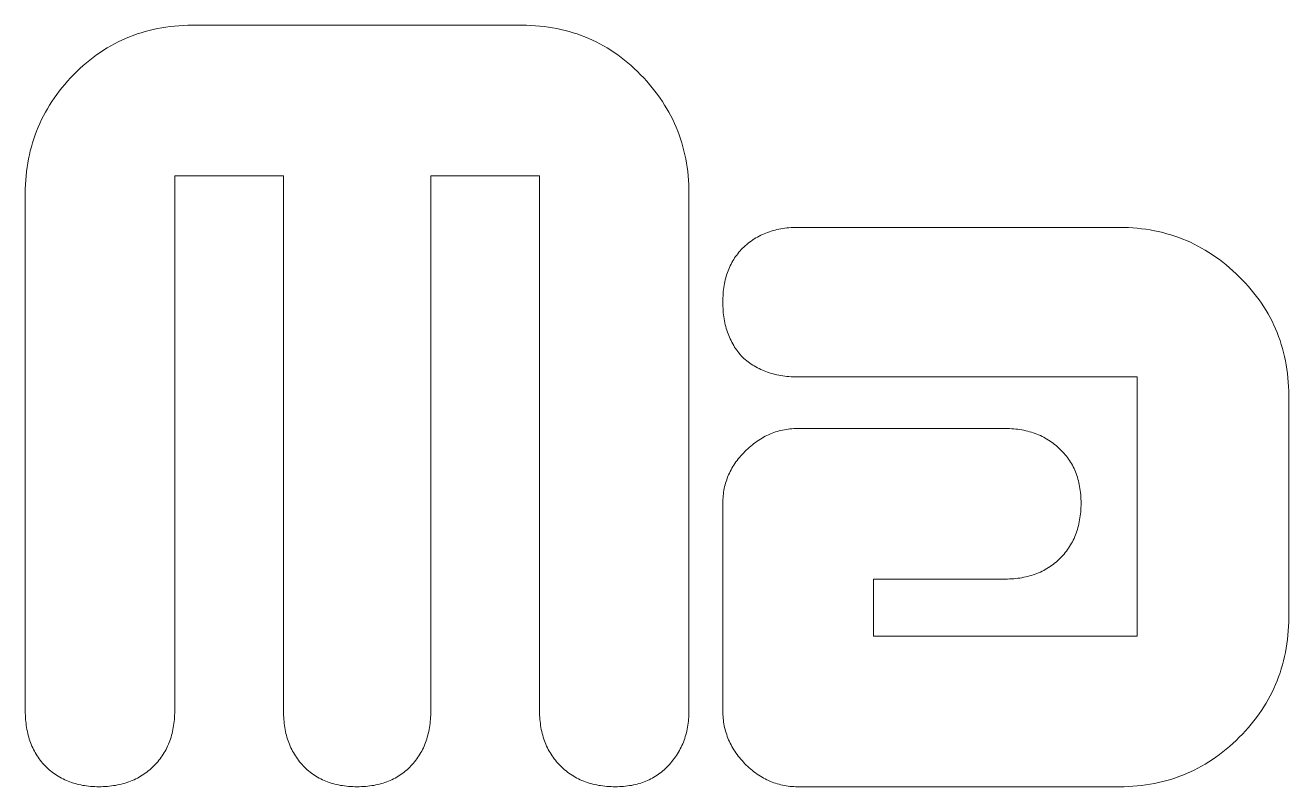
# Model space of a CAD drawing. Header units: millimetres. Extents: x 0 to 1200, y 0 to 900.
# Drawn here: x 322.15 to 363.69, y 389.45 to 414.49 of the extents above; entities that cross this region are included whole.
import ezdxf

# ---------------------------------------------------------------- set-up
doc = ezdxf.new("R2010")
doc.units = ezdxf.units.MM
doc.layers.add('Text', color=5, linetype='CONTINUOUS', lineweight=0, true_color=0x0000ff)

msp = doc.modelspace()

# ---------------------------------------------------------------- linework, layer by layer
at = {"layer": 'Text'}
for p, q in [((325.452, 414.055), (325.578, 414.107)), ((325.578, 414.107), (325.705, 414.156)), ((325.705, 414.156), (325.834, 414.202)), ((325.834, 414.202), (325.964, 414.244)), ((325.964, 414.244), (326.096, 414.283)), ((326.096, 414.283), (326.229, 414.319)), ((326.229, 414.319), (326.364, 414.351)), ((326.364, 414.351), (326.501, 414.38)), ((326.501, 414.38), (326.639, 414.405)), ((326.639, 414.405), (326.778, 414.427)), ((326.778, 414.427), (326.919, 414.446)), ((326.919, 414.446), (327.061, 414.461)), ((327.061, 414.461), (327.205, 414.473)), ((327.205, 414.473), (327.351, 414.481)), ((327.351, 414.481), (327.497, 414.486)), ((327.497, 414.486), (327.646, 414.488)), ((327.646, 414.488), (338.483, 414.488)), ((338.483, 414.488), (338.632, 414.486)), ((338.632, 414.486), (338.778, 414.481)), ((338.778, 414.481), (338.924, 414.473)), ((338.924, 414.473), (339.068, 414.461)), ((339.068, 414.461), (339.21, 414.446)), ((339.21, 414.446), (339.351, 414.427)), ((339.351, 414.427), (339.49, 414.405)), ((339.49, 414.405), (339.628, 414.38)), ((339.628, 414.38), (339.765, 414.351)), ((339.765, 414.351), (339.9, 414.319)), ((339.9, 414.319), (340.033, 414.283)), ((340.033, 414.283), (340.165, 414.244)), ((340.165, 414.244), (340.295, 414.202)), ((340.295, 414.202), (340.424, 414.156)), ((340.424, 414.156), (340.551, 414.107)), ((340.551, 414.107), (340.677, 414.055)), ((324.728, 413.669), (324.845, 413.742)), ((324.845, 413.742), (324.963, 413.811)), ((324.963, 413.811), (325.083, 413.877)), ((325.083, 413.877), (325.205, 413.94)), ((325.205, 413.94), (325.327, 413.999)), ((325.327, 413.999), (325.452, 414.055)), ((340.677, 414.055), (340.802, 413.999)), ((340.802, 413.999), (340.924, 413.94)), ((340.924, 413.94), (341.046, 413.877)), ((341.046, 413.877), (341.166, 413.811)), ((341.166, 413.811), (341.284, 413.742)), ((341.284, 413.742), (341.401, 413.669)), ((324.167, 413.255), (324.276, 413.344)), ((324.276, 413.344), (324.387, 413.431)), ((324.387, 413.431), (324.499, 413.514)), ((324.499, 413.514), (324.613, 413.593)), ((324.613, 413.593), (324.728, 413.669)), ((341.401, 413.669), (341.516, 413.593)), ((341.516, 413.593), (341.63, 413.514)), ((341.63, 413.514), (341.742, 413.431)), ((341.742, 413.431), (341.853, 413.344)), ((341.853, 413.344), (341.962, 413.255)), ((323.643, 412.757), (323.744, 412.862)), ((323.744, 412.862), (323.848, 412.966)), ((323.848, 412.966), (323.952, 413.065)), ((323.952, 413.065), (324.059, 413.162)), ((324.059, 413.162), (324.167, 413.255)), ((341.962, 413.255), (342.07, 413.162)), ((342.07, 413.162), (342.176, 413.065)), ((342.176, 413.065), (342.281, 412.966)), ((342.281, 412.966), (342.385, 412.862)), ((342.385, 412.862), (342.485, 412.757)), ((323.361, 412.432), (323.452, 412.542)), ((323.452, 412.542), (323.546, 412.65)), ((323.546, 412.65), (323.643, 412.757)), ((342.485, 412.757), (342.583, 412.65)), ((342.583, 412.65), (342.677, 412.542)), ((342.677, 412.542), (342.768, 412.432)), ((323.03, 411.98), (323.108, 412.095)), ((323.108, 412.095), (323.189, 412.209)), ((323.189, 412.209), (323.273, 412.321)), ((323.273, 412.321), (323.361, 412.432)), ((342.768, 412.432), (342.856, 412.321)), ((342.856, 412.321), (342.94, 412.209)), ((342.94, 412.209), (343.021, 412.095)), ((343.021, 412.095), (343.099, 411.98)), ((322.752, 411.506), (322.816, 411.627)), ((322.816, 411.627), (322.884, 411.746)), ((322.884, 411.746), (322.955, 411.864)), ((322.955, 411.864), (323.03, 411.98)), ((343.099, 411.98), (343.174, 411.864)), ((343.174, 411.864), (343.245, 411.746)), ((343.245, 411.746), (343.312, 411.627)), ((343.312, 411.627), (343.377, 411.506)), ((322.578, 411.137), (322.633, 411.261)), ((322.633, 411.261), (322.691, 411.385)), ((322.691, 411.385), (322.752, 411.506)), ((343.377, 411.506), (343.438, 411.385)), ((343.438, 411.385), (343.496, 411.261)), ((343.496, 411.261), (343.551, 411.137)), ((322.434, 410.755), (322.479, 410.884)), ((322.479, 410.884), (322.527, 411.011)), ((322.527, 411.011), (322.578, 411.137)), ((343.551, 411.137), (343.602, 411.011)), ((343.602, 411.011), (343.65, 410.884)), ((343.65, 410.884), (343.695, 410.755)), ((322.32, 410.362), (322.355, 410.494)), ((322.355, 410.494), (322.393, 410.625)), ((322.393, 410.625), (322.434, 410.755)), ((343.695, 410.755), (343.736, 410.625)), ((343.736, 410.625), (343.774, 410.494)), ((343.774, 410.494), (343.809, 410.362)), ((322.214, 409.818), (322.236, 409.956)), ((322.236, 409.956), (322.261, 410.092)), ((322.261, 410.092), (322.289, 410.228)), ((322.289, 410.228), (322.32, 410.362)), ((343.809, 410.362), (343.84, 410.228)), ((343.84, 410.228), (343.868, 410.092)), ((343.868, 410.092), (343.893, 409.956)), ((343.893, 409.956), (343.915, 409.818)), ((322.17, 409.395), (322.181, 409.537)), ((322.181, 409.537), (322.196, 409.678)), ((322.196, 409.678), (322.214, 409.818)), ((330.644, 409.539), (327.068, 409.539)), ((327.068, 409.539), (327.068, 391.946)), ((330.644, 391.946), (330.644, 409.539)), ((339.061, 409.539), (335.485, 409.539)), ((335.485, 409.539), (335.485, 391.946)), ((339.061, 391.946), (339.061, 409.539)), ((343.915, 409.818), (343.933, 409.678)), ((343.933, 409.678), (343.948, 409.537)), ((343.948, 409.537), (343.959, 409.395)), ((322.157, 409.107), (322.162, 409.252)), ((322.162, 409.252), (322.17, 409.395)), ((343.959, 409.395), (343.967, 409.252)), ((343.967, 409.252), (343.972, 409.107)), ((322.155, 408.961), (322.157, 409.107)), ((322.155, 391.946), (322.155, 408.961)), ((343.972, 409.107), (343.974, 408.961)), ((343.974, 408.961), (343.974, 391.946)), ((346.068, 407.43), (346.119, 407.463)), ((346.119, 407.463), (346.171, 407.495)), ((346.171, 407.495), (346.224, 407.526)), ((346.224, 407.526), (346.277, 407.555)), ((346.277, 407.555), (346.332, 407.583)), ((346.332, 407.583), (346.388, 407.61)), ((346.388, 407.61), (346.444, 407.635)), ((346.444, 407.635), (346.501, 407.658)), ((346.501, 407.658), (346.56, 407.68)), ((346.56, 407.68), (346.619, 407.701)), ((346.619, 407.701), (346.679, 407.72)), ((346.679, 407.72), (346.74, 407.738)), ((346.74, 407.738), (346.802, 407.755)), ((346.802, 407.755), (346.865, 407.77)), ((346.865, 407.77), (346.928, 407.783)), ((346.928, 407.783), (346.993, 407.795)), ((346.993, 407.795), (347.058, 407.806)), ((347.058, 407.806), (347.125, 407.815)), ((347.125, 407.815), (347.192, 407.823)), ((347.192, 407.823), (347.26, 407.83)), ((347.26, 407.83), (347.329, 407.835)), ((347.329, 407.835), (347.399, 407.838)), ((347.399, 407.838), (347.47, 407.84)), ((347.47, 407.84), (347.542, 407.841)), ((347.542, 407.841), (358.126, 407.841)), ((358.126, 407.841), (358.275, 407.839)), ((358.275, 407.839), (358.422, 407.834)), ((358.422, 407.834), (358.567, 407.826)), ((358.567, 407.826), (358.712, 407.814)), ((358.712, 407.814), (358.854, 407.799)), ((358.854, 407.799), (358.996, 407.78)), ((358.996, 407.78), (359.135, 407.758)), ((359.135, 407.758), (359.274, 407.733)), ((359.274, 407.733), (359.411, 407.704)), ((359.411, 407.704), (359.547, 407.672)), ((359.547, 407.672), (359.681, 407.636)), ((359.681, 407.636), (359.813, 407.598)), ((359.813, 407.598), (359.945, 407.555)), ((359.945, 407.555), (360.075, 407.51)), ((360.075, 407.51), (360.203, 407.46)), ((360.203, 407.46), (360.33, 407.408)), ((345.616, 407.024), (345.655, 407.069)), ((345.655, 407.069), (345.694, 407.112)), ((345.694, 407.112), (345.736, 407.155)), ((345.736, 407.155), (345.78, 407.198)), ((345.78, 407.198), (345.826, 407.24)), ((345.826, 407.24), (345.873, 407.281)), ((345.873, 407.281), (345.92, 407.32)), ((345.92, 407.32), (345.968, 407.358)), ((345.968, 407.358), (346.018, 407.395)), ((346.018, 407.395), (346.068, 407.43)), ((360.33, 407.408), (360.456, 407.352)), ((360.456, 407.352), (360.58, 407.293)), ((360.58, 407.293), (360.703, 407.23)), ((360.703, 407.23), (360.824, 407.164)), ((360.824, 407.164), (360.944, 407.095)), ((360.944, 407.095), (361.062, 407.022)), ((345.33, 406.581), (345.356, 406.634)), ((345.356, 406.634), (345.384, 406.686)), ((345.384, 406.686), (345.413, 406.738)), ((345.413, 406.738), (345.443, 406.788)), ((345.443, 406.788), (345.475, 406.837)), ((345.475, 406.837), (345.508, 406.885)), ((345.508, 406.885), (345.543, 406.933)), ((345.543, 406.933), (345.579, 406.979)), ((345.579, 406.979), (345.616, 407.024)), ((361.062, 407.022), (361.179, 406.946)), ((361.179, 406.946), (361.295, 406.867)), ((361.295, 406.867), (361.409, 406.784)), ((361.409, 406.784), (361.522, 406.698)), ((361.522, 406.698), (361.633, 406.608)), ((345.183, 406.181), (345.2, 406.241)), ((345.2, 406.241), (345.218, 406.3)), ((345.218, 406.3), (345.238, 406.358)), ((345.238, 406.358), (345.259, 406.416)), ((345.259, 406.416), (345.281, 406.472)), ((345.281, 406.472), (345.305, 406.527)), ((345.305, 406.527), (345.33, 406.581)), ((361.633, 406.608), (361.743, 406.515)), ((361.743, 406.515), (361.851, 406.418)), ((361.851, 406.418), (361.958, 406.319)), ((361.958, 406.319), (362.064, 406.216)), ((362.064, 406.216), (362.167, 406.112)), ((345.102, 405.734), (345.11, 405.801)), ((345.11, 405.801), (345.119, 405.866)), ((345.119, 405.866), (345.129, 405.931)), ((345.129, 405.931), (345.14, 405.995)), ((345.14, 405.995), (345.153, 406.058)), ((345.153, 406.058), (345.167, 406.12)), ((345.167, 406.12), (345.183, 406.181)), ((362.167, 406.112), (362.267, 406.007)), ((362.267, 406.007), (362.363, 405.901)), ((362.363, 405.901), (362.456, 405.793)), ((345.085, 405.385), (345.086, 405.456)), ((345.086, 405.313), (345.085, 405.385)), ((345.086, 405.456), (345.088, 405.527)), ((345.088, 405.527), (345.092, 405.597)), ((345.092, 405.597), (345.096, 405.666)), ((345.096, 405.666), (345.102, 405.734)), ((362.456, 405.793), (362.546, 405.684)), ((362.546, 405.684), (362.632, 405.573)), ((362.632, 405.573), (362.715, 405.461)), ((362.715, 405.461), (362.795, 405.347)), ((345.088, 405.242), (345.086, 405.313)), ((345.092, 405.172), (345.088, 405.242)), ((345.096, 405.103), (345.092, 405.172)), ((345.102, 405.035), (345.096, 405.103)), ((345.11, 404.967), (345.102, 405.035)), ((345.119, 404.901), (345.11, 404.967)), ((362.795, 405.347), (362.871, 405.232)), ((362.871, 405.232), (362.944, 405.115)), ((362.944, 405.115), (363.013, 404.997)), ((363.013, 404.997), (363.079, 404.877)), ((345.129, 404.836), (345.119, 404.901)), ((345.14, 404.771), (345.129, 404.836)), ((345.153, 404.707), (345.14, 404.771)), ((345.167, 404.644), (345.153, 404.707)), ((345.183, 404.583), (345.167, 404.644)), ((345.2, 404.522), (345.183, 404.583)), ((363.079, 404.877), (363.141, 404.755)), ((363.141, 404.755), (363.201, 404.632)), ((363.201, 404.632), (363.256, 404.508)), ((345.218, 404.462), (345.2, 404.522)), ((345.238, 404.402), (345.218, 404.462)), ((345.259, 404.344), (345.238, 404.402)), ((345.281, 404.287), (345.259, 404.344)), ((345.305, 404.23), (345.281, 404.287)), ((345.33, 404.175), (345.305, 404.23)), ((345.356, 404.12), (345.33, 404.175)), ((363.256, 404.508), (363.309, 404.382)), ((363.309, 404.382), (363.358, 404.255)), ((363.358, 404.255), (363.404, 404.126)), ((345.384, 404.066), (345.356, 404.12)), ((345.413, 404.013), (345.384, 404.066)), ((345.443, 403.962), (345.413, 404.013)), ((345.475, 403.91), (345.443, 403.962)), ((345.508, 403.86), (345.475, 403.91)), ((345.543, 403.811), (345.508, 403.86)), ((345.579, 403.763), (345.543, 403.811)), ((345.616, 403.715), (345.579, 403.763)), ((363.404, 404.126), (363.446, 403.996)), ((363.446, 403.996), (363.485, 403.864)), ((363.485, 403.864), (363.52, 403.73)), ((363.52, 403.73), (363.553, 403.596)), ((345.655, 403.669), (345.616, 403.715)), ((345.694, 403.623), (345.655, 403.669)), ((345.736, 403.578), (345.694, 403.623)), ((345.78, 403.537), (345.736, 403.578)), ((345.826, 403.497), (345.78, 403.537)), ((345.873, 403.459), (345.826, 403.497)), ((345.92, 403.421), (345.873, 403.459)), ((345.968, 403.386), (345.92, 403.421)), ((346.018, 403.351), (345.968, 403.386)), ((346.068, 403.318), (346.018, 403.351)), ((346.119, 403.286), (346.068, 403.318)), ((363.553, 403.596), (363.581, 403.459)), ((363.581, 403.459), (363.607, 403.321)), ((363.607, 403.321), (363.629, 403.182)), ((346.171, 403.256), (346.119, 403.286)), ((346.224, 403.227), (346.171, 403.256)), ((346.277, 403.199), (346.224, 403.227)), ((346.332, 403.172), (346.277, 403.199)), ((346.388, 403.147), (346.332, 403.172)), ((346.444, 403.124), (346.388, 403.147)), ((346.501, 403.101), (346.444, 403.124)), ((346.56, 403.08), (346.501, 403.101)), ((346.619, 403.061), (346.56, 403.08)), ((346.679, 403.043), (346.619, 403.061)), ((346.74, 403.026), (346.679, 403.043)), ((346.802, 403.01), (346.74, 403.026)), ((346.865, 402.996), (346.802, 403.01)), ((346.928, 402.983), (346.865, 402.996)), ((346.993, 402.971), (346.928, 402.983)), ((347.058, 402.961), (346.993, 402.971)), ((347.125, 402.953), (347.058, 402.961)), ((347.192, 402.945), (347.125, 402.953)), ((347.26, 402.939), (347.192, 402.945)), ((347.329, 402.934), (347.26, 402.939)), ((347.399, 402.931), (347.329, 402.934)), ((347.47, 402.929), (347.399, 402.931)), ((347.542, 402.928), (347.47, 402.929)), ((358.704, 402.928), (347.542, 402.928)), ((358.704, 394.403), (358.704, 402.928)), ((363.629, 403.182), (363.647, 403.041)), ((363.647, 403.041), (363.662, 402.899)), ((363.662, 402.899), (363.674, 402.755)), ((363.674, 402.755), (363.683, 402.609)), ((363.683, 402.609), (363.688, 402.462)), ((363.688, 402.462), (363.69, 402.314)), ((363.69, 402.314), (363.69, 395.017)), ((347.355, 401.223), (347.417, 401.227)), ((347.417, 401.227), (347.479, 401.23)), ((347.479, 401.23), (347.542, 401.23)), ((347.542, 401.23), (354.369, 401.23)), ((354.369, 401.23), (354.441, 401.23)), ((354.441, 401.23), (354.512, 401.227)), ((354.512, 401.227), (354.582, 401.224)), ((346.162, 400.776), (346.214, 400.813)), ((346.214, 400.813), (346.267, 400.848)), ((346.267, 400.848), (346.32, 400.882)), ((346.32, 400.882), (346.374, 400.915)), ((346.374, 400.915), (346.428, 400.945)), ((346.428, 400.945), (346.482, 400.975)), ((346.482, 400.975), (346.537, 401.002)), ((346.537, 401.002), (346.593, 401.028)), ((346.593, 401.028), (346.649, 401.053)), ((346.649, 401.053), (346.705, 401.076)), ((346.705, 401.076), (346.762, 401.097)), ((346.762, 401.097), (346.819, 401.117)), ((346.819, 401.117), (346.877, 401.135)), ((346.877, 401.135), (346.935, 401.151)), ((346.935, 401.151), (346.994, 401.166)), ((346.994, 401.166), (347.053, 401.18)), ((347.053, 401.18), (347.112, 401.192)), ((347.112, 401.192), (347.172, 401.202)), ((347.172, 401.202), (347.233, 401.211)), ((347.233, 401.211), (347.294, 401.218)), ((347.294, 401.218), (347.355, 401.223)), ((354.582, 401.224), (354.651, 401.219)), ((354.651, 401.219), (354.719, 401.212)), ((354.719, 401.212), (354.787, 401.205)), ((354.787, 401.205), (354.853, 401.195)), ((354.853, 401.195), (354.919, 401.185)), ((354.919, 401.185), (354.983, 401.172)), ((354.983, 401.172), (355.047, 401.159)), ((355.047, 401.159), (355.11, 401.144)), ((355.11, 401.144), (355.171, 401.127)), ((355.171, 401.127), (355.232, 401.11)), ((355.232, 401.11), (355.293, 401.09)), ((355.293, 401.09), (355.352, 401.07)), ((355.352, 401.07), (355.41, 401.047)), ((355.41, 401.047), (355.467, 401.024)), ((355.467, 401.024), (355.524, 400.999)), ((355.524, 400.999), (355.579, 400.972)), ((355.579, 400.972), (355.634, 400.945)), ((355.634, 400.945), (355.688, 400.915)), ((355.688, 400.915), (355.741, 400.885)), ((355.741, 400.885), (355.793, 400.853)), ((355.793, 400.853), (355.844, 400.819)), ((355.844, 400.819), (355.894, 400.784)), ((345.718, 400.377), (345.762, 400.425)), ((345.762, 400.425), (345.808, 400.472)), ((345.808, 400.472), (345.857, 400.52)), ((345.857, 400.52), (345.907, 400.566)), ((345.907, 400.566), (345.957, 400.611)), ((345.957, 400.611), (346.007, 400.655)), ((346.007, 400.655), (346.058, 400.697)), ((346.058, 400.697), (346.11, 400.737)), ((346.11, 400.737), (346.162, 400.776)), ((355.894, 400.784), (355.943, 400.748)), ((355.943, 400.748), (355.991, 400.71)), ((355.991, 400.71), (356.039, 400.67)), ((356.039, 400.67), (356.085, 400.63)), ((356.085, 400.63), (356.131, 400.588)), ((356.131, 400.588), (356.176, 400.544)), ((356.176, 400.544), (356.219, 400.502)), ((356.219, 400.502), (356.261, 400.458)), ((356.261, 400.458), (356.302, 400.414)), ((356.302, 400.414), (356.341, 400.368)), ((345.386, 399.927), (345.417, 399.979)), ((345.417, 399.979), (345.449, 400.031)), ((345.449, 400.031), (345.483, 400.082)), ((345.483, 400.082), (345.518, 400.133)), ((345.518, 400.133), (345.555, 400.183)), ((345.555, 400.183), (345.594, 400.232)), ((345.594, 400.232), (345.634, 400.281)), ((345.634, 400.281), (345.675, 400.33)), ((345.675, 400.33), (345.718, 400.377)), ((356.341, 400.368), (356.379, 400.322)), ((356.379, 400.322), (356.416, 400.275)), ((356.416, 400.275), (356.451, 400.226)), ((356.451, 400.226), (356.484, 400.177)), ((356.484, 400.177), (356.516, 400.127)), ((356.516, 400.127), (356.547, 400.076)), ((356.547, 400.076), (356.576, 400.023)), ((356.576, 400.023), (356.604, 399.97)), ((345.213, 399.547), (345.233, 399.603)), ((345.233, 399.603), (345.255, 399.659)), ((345.255, 399.659), (345.278, 399.713)), ((345.278, 399.713), (345.303, 399.768)), ((345.303, 399.768), (345.329, 399.821)), ((345.329, 399.821), (345.357, 399.874)), ((345.357, 399.874), (345.386, 399.927)), ((356.604, 399.97), (356.631, 399.916)), ((356.631, 399.916), (356.656, 399.861)), ((356.656, 399.861), (356.679, 399.805)), ((356.679, 399.805), (356.701, 399.748)), ((356.701, 399.748), (356.722, 399.69)), ((356.722, 399.69), (356.741, 399.631)), ((356.741, 399.631), (356.759, 399.57)), ((356.759, 399.57), (356.776, 399.509)), ((345.113, 399.142), (345.122, 399.201)), ((345.122, 399.201), (345.134, 399.26)), ((345.134, 399.26), (345.146, 399.319)), ((345.146, 399.319), (345.161, 399.377)), ((345.161, 399.377), (345.176, 399.434)), ((345.176, 399.434), (345.194, 399.491)), ((345.194, 399.491), (345.213, 399.547)), ((356.776, 399.509), (356.791, 399.447)), ((356.791, 399.447), (356.804, 399.385)), ((356.804, 399.385), (356.816, 399.321)), ((356.816, 399.321), (356.827, 399.256)), ((356.827, 399.256), (356.836, 399.19)), ((356.836, 399.19), (356.844, 399.123)), ((345.085, 398.774), (345.086, 398.837)), ((345.085, 391.946), (345.085, 398.774)), ((345.086, 398.837), (345.088, 398.899)), ((345.088, 398.899), (345.092, 398.96)), ((345.092, 398.96), (345.097, 399.021)), ((345.097, 399.021), (345.104, 399.082)), ((345.104, 399.082), (345.113, 399.142)), ((356.844, 399.123), (356.851, 399.055)), ((356.851, 399.055), (356.856, 398.986)), ((356.856, 398.986), (356.859, 398.916)), ((356.859, 398.916), (356.861, 398.846)), ((356.861, 398.846), (356.862, 398.774)), ((356.862, 398.774), (356.861, 398.702)), ((356.836, 398.357), (356.827, 398.29)), ((356.844, 398.424), (356.836, 398.357)), ((356.851, 398.492), (356.844, 398.424)), ((356.856, 398.561), (356.851, 398.492)), ((356.859, 398.631), (356.856, 398.561)), ((356.861, 398.702), (356.859, 398.631)), ((356.741, 397.911), (356.722, 397.851)), ((356.759, 397.972), (356.741, 397.911)), ((356.776, 398.034), (356.759, 397.972)), ((356.791, 398.096), (356.776, 398.034)), ((356.804, 398.16), (356.791, 398.096)), ((356.816, 398.225), (356.804, 398.16)), ((356.827, 398.29), (356.816, 398.225)), ((356.576, 397.509), (356.547, 397.456)), ((356.604, 397.564), (356.576, 397.509)), ((356.631, 397.62), (356.604, 397.564)), ((356.656, 397.676), (356.631, 397.62)), ((356.679, 397.733), (356.656, 397.676)), ((356.701, 397.792), (356.679, 397.733)), ((356.722, 397.851), (356.701, 397.792)), ((356.302, 397.105), (356.261, 397.058)), ((356.341, 397.152), (356.302, 397.105)), ((356.379, 397.2), (356.341, 397.152)), ((356.416, 397.25), (356.379, 397.2)), ((356.451, 397.3), (356.416, 397.25)), ((356.484, 397.351), (356.451, 397.3)), ((356.516, 397.403), (356.484, 397.351)), ((356.547, 397.456), (356.516, 397.403)), ((355.793, 396.659), (355.741, 396.627)), ((355.844, 396.693), (355.793, 396.659)), ((355.894, 396.728), (355.844, 396.693)), ((355.943, 396.764), (355.894, 396.728)), ((355.991, 396.802), (355.943, 396.764)), ((356.039, 396.841), (355.991, 396.802)), ((356.085, 396.882), (356.039, 396.841)), ((356.131, 396.924), (356.085, 396.882)), ((356.176, 396.968), (356.131, 396.924)), ((356.219, 397.012), (356.176, 396.968)), ((356.261, 397.058), (356.219, 397.012)), ((354.369, 396.281), (350.035, 396.281)), ((350.035, 396.281), (350.035, 394.403)), ((354.441, 396.282), (354.369, 396.281)), ((354.512, 396.284), (354.441, 396.282)), ((354.582, 396.288), (354.512, 396.284)), ((354.651, 396.293), (354.582, 396.288)), ((354.719, 396.299), (354.651, 396.293)), ((354.787, 396.307), (354.719, 396.299)), ((354.853, 396.316), (354.787, 396.307)), ((354.919, 396.327), (354.853, 396.316)), ((354.983, 396.339), (354.919, 396.327)), ((355.047, 396.353), (354.983, 396.339)), ((355.11, 396.368), (355.047, 396.353)), ((355.171, 396.384), (355.11, 396.368)), ((355.232, 396.402), (355.171, 396.384)), ((355.293, 396.421), (355.232, 396.402)), ((355.352, 396.442), (355.293, 396.421)), ((355.41, 396.464), (355.352, 396.442)), ((355.467, 396.488), (355.41, 396.464)), ((355.524, 396.513), (355.467, 396.488)), ((355.579, 396.539), (355.524, 396.513)), ((355.634, 396.567), (355.579, 396.539)), ((355.688, 396.596), (355.634, 396.567)), ((355.741, 396.627), (355.688, 396.596)), ((363.69, 395.017), (363.688, 394.868)), ((363.683, 394.721), (363.674, 394.576)), ((363.688, 394.868), (363.683, 394.721)), ((350.035, 394.403), (358.704, 394.403)), ((363.647, 394.289), (363.629, 394.148)), ((363.662, 394.432), (363.647, 394.289)), ((363.674, 394.576), (363.662, 394.432)), ((363.581, 393.869), (363.553, 393.732)), ((363.607, 394.008), (363.581, 393.869)), ((363.629, 394.148), (363.607, 394.008)), ((363.485, 393.463), (363.446, 393.33)), ((363.52, 393.597), (363.485, 393.463)), ((363.553, 393.732), (363.52, 393.597)), ((363.309, 392.94), (363.256, 392.813)), ((363.358, 393.069), (363.309, 392.94)), ((363.404, 393.199), (363.358, 393.069)), ((363.446, 393.33), (363.404, 393.199)), ((363.141, 392.563), (363.079, 392.441)), ((363.201, 392.688), (363.141, 392.563)), ((363.256, 392.813), (363.201, 392.688)), ((362.944, 392.2), (362.871, 392.081)), ((363.013, 392.319), (362.944, 392.2)), ((363.079, 392.441), (363.013, 392.319)), ((322.156, 391.875), (322.155, 391.946)), ((322.158, 391.804), (322.156, 391.875)), ((322.161, 391.734), (322.158, 391.804)), ((322.166, 391.665), (322.161, 391.734)), ((327.061, 391.734), (327.056, 391.665)), ((327.065, 391.804), (327.061, 391.734)), ((327.067, 391.875), (327.065, 391.804)), ((327.068, 391.946), (327.067, 391.875)), ((330.645, 391.875), (330.644, 391.946)), ((330.647, 391.804), (330.645, 391.875)), ((330.65, 391.734), (330.647, 391.804)), ((330.655, 391.665), (330.65, 391.734)), ((335.479, 391.734), (335.474, 391.665)), ((335.482, 391.804), (335.479, 391.734)), ((335.484, 391.875), (335.482, 391.804)), ((335.485, 391.946), (335.484, 391.875)), ((339.062, 391.875), (339.061, 391.946)), ((339.064, 391.804), (339.062, 391.875)), ((339.068, 391.734), (339.064, 391.804)), ((339.073, 391.665), (339.068, 391.734)), ((343.963, 391.673), (343.956, 391.606)), ((343.968, 391.74), (343.963, 391.673)), ((343.971, 391.808), (343.968, 391.74)), ((343.973, 391.877), (343.971, 391.808)), ((343.974, 391.946), (343.973, 391.877)), ((345.086, 391.884), (345.085, 391.946)), ((345.088, 391.821), (345.086, 391.884)), ((345.092, 391.76), (345.088, 391.821)), ((345.097, 391.698), (345.092, 391.76)), ((345.104, 391.637), (345.097, 391.698)), ((362.632, 391.734), (362.546, 391.622)), ((362.715, 391.849), (362.632, 391.734)), ((362.795, 391.964), (362.715, 391.849)), ((362.871, 392.081), (362.795, 391.964)), ((322.172, 391.596), (322.166, 391.665)), ((322.179, 391.529), (322.172, 391.596)), ((322.188, 391.463), (322.179, 391.529)), ((322.198, 391.397), (322.188, 391.463)), ((322.21, 391.333), (322.198, 391.397)), ((322.223, 391.269), (322.21, 391.333)), ((322.237, 391.206), (322.223, 391.269)), ((326.996, 391.269), (326.981, 391.206)), ((327.01, 391.333), (326.996, 391.269)), ((327.022, 391.397), (327.01, 391.333)), ((327.033, 391.463), (327.022, 391.397)), ((327.042, 391.529), (327.033, 391.463)), ((327.05, 391.596), (327.042, 391.529)), ((327.056, 391.665), (327.05, 391.596)), ((330.661, 391.596), (330.655, 391.665)), ((330.668, 391.529), (330.661, 391.596)), ((330.677, 391.463), (330.668, 391.529)), ((330.687, 391.397), (330.677, 391.463)), ((330.699, 391.333), (330.687, 391.397)), ((330.712, 391.269), (330.699, 391.333)), ((330.726, 391.206), (330.712, 391.269)), ((335.417, 391.269), (335.403, 391.206)), ((335.43, 391.333), (335.417, 391.269)), ((335.442, 391.397), (335.43, 391.333)), ((335.452, 391.463), (335.442, 391.397)), ((335.46, 391.529), (335.452, 391.463)), ((335.468, 391.596), (335.46, 391.529)), ((335.474, 391.665), (335.468, 391.596)), ((339.079, 391.596), (339.073, 391.665)), ((339.087, 391.529), (339.079, 391.596)), ((339.096, 391.463), (339.087, 391.529)), ((339.107, 391.397), (339.096, 391.463)), ((339.119, 391.333), (339.107, 391.397)), ((339.133, 391.269), (339.119, 391.333)), ((339.148, 391.206), (339.133, 391.269)), ((343.903, 391.285), (343.888, 391.223)), ((343.916, 391.348), (343.903, 391.285)), ((343.928, 391.411), (343.916, 391.348)), ((343.939, 391.475), (343.928, 391.411)), ((343.948, 391.54), (343.939, 391.475)), ((343.956, 391.606), (343.948, 391.54)), ((345.113, 391.577), (345.104, 391.637)), ((345.122, 391.517), (345.113, 391.577)), ((345.134, 391.457), (345.122, 391.517)), ((345.146, 391.398), (345.134, 391.457)), ((345.161, 391.34), (345.146, 391.398)), ((345.176, 391.281), (345.161, 391.34)), ((345.194, 391.224), (345.176, 391.281)), ((362.267, 391.292), (362.167, 391.185)), ((362.363, 391.4), (362.267, 391.292)), ((362.456, 391.51), (362.363, 391.4)), ((362.546, 391.622), (362.456, 391.51)), ((322.252, 391.144), (322.237, 391.206)), ((322.269, 391.083), (322.252, 391.144)), ((322.288, 391.023), (322.269, 391.083)), ((322.307, 390.964), (322.288, 391.023)), ((322.328, 390.906), (322.307, 390.964)), ((322.35, 390.848), (322.328, 390.906)), ((322.374, 390.792), (322.35, 390.848)), ((326.861, 390.848), (326.836, 390.792)), ((326.885, 390.906), (326.861, 390.848)), ((326.907, 390.964), (326.885, 390.906)), ((326.928, 391.023), (326.907, 390.964)), ((326.947, 391.083), (326.928, 391.023)), ((326.965, 391.144), (326.947, 391.083)), ((326.981, 391.206), (326.965, 391.144)), ((330.742, 391.144), (330.726, 391.206)), ((330.758, 391.083), (330.742, 391.144)), ((330.777, 391.023), (330.758, 391.083)), ((330.796, 390.964), (330.777, 391.023)), ((330.817, 390.906), (330.796, 390.964)), ((330.84, 390.848), (330.817, 390.906)), ((330.863, 390.792), (330.84, 390.848)), ((335.289, 390.848), (335.266, 390.792)), ((335.312, 390.906), (335.289, 390.848)), ((335.333, 390.964), (335.312, 390.906)), ((335.352, 391.023), (335.333, 390.964)), ((335.37, 391.083), (335.352, 391.023)), ((335.387, 391.144), (335.37, 391.083)), ((335.403, 391.206), (335.387, 391.144)), ((339.164, 391.144), (339.148, 391.206)), ((339.182, 391.083), (339.164, 391.144)), ((339.201, 391.023), (339.182, 391.083)), ((339.222, 390.964), (339.201, 391.023)), ((339.244, 390.906), (339.222, 390.964)), ((339.268, 390.848), (339.244, 390.906)), ((339.293, 390.792), (339.268, 390.848)), ((343.768, 390.866), (343.743, 390.81)), ((343.791, 390.924), (343.768, 390.866)), ((343.813, 390.982), (343.791, 390.924)), ((343.834, 391.041), (343.813, 390.982)), ((343.853, 391.101), (343.834, 391.041)), ((343.871, 391.161), (343.853, 391.101)), ((343.888, 391.223), (343.871, 391.161)), ((345.213, 391.166), (345.194, 391.224)), ((345.233, 391.11), (345.213, 391.166)), ((345.255, 391.053), (345.233, 391.11)), ((345.278, 390.997), (345.255, 391.053)), ((345.303, 390.942), (345.278, 390.997)), ((345.329, 390.887), (345.303, 390.942)), ((345.357, 390.832), (345.329, 390.887)), ((361.851, 390.876), (361.743, 390.78)), ((361.958, 390.976), (361.851, 390.876)), ((362.064, 391.079), (361.958, 390.976)), ((362.167, 391.185), (362.064, 391.079)), ((322.399, 390.736), (322.374, 390.792)), ((322.426, 390.682), (322.399, 390.736)), ((322.453, 390.628), (322.426, 390.682)), ((322.482, 390.575), (322.453, 390.628)), ((322.513, 390.523), (322.482, 390.575)), ((322.545, 390.472), (322.513, 390.523)), ((322.578, 390.422), (322.545, 390.472)), ((326.656, 390.472), (326.621, 390.422)), ((326.69, 390.523), (326.656, 390.472)), ((326.722, 390.575), (326.69, 390.523)), ((326.753, 390.628), (326.722, 390.575)), ((326.782, 390.682), (326.753, 390.628)), ((326.81, 390.736), (326.782, 390.682)), ((326.836, 390.792), (326.81, 390.736)), ((330.888, 390.736), (330.863, 390.792)), ((330.915, 390.682), (330.888, 390.736)), ((330.943, 390.628), (330.915, 390.682)), ((330.972, 390.575), (330.943, 390.628)), ((331.002, 390.523), (330.972, 390.575)), ((331.034, 390.472), (331.002, 390.523)), ((331.067, 390.422), (331.034, 390.472)), ((335.095, 390.472), (335.062, 390.422)), ((335.127, 390.523), (335.095, 390.472)), ((335.157, 390.575), (335.127, 390.523)), ((335.186, 390.628), (335.157, 390.575)), ((335.214, 390.682), (335.186, 390.628)), ((335.241, 390.736), (335.214, 390.682)), ((335.266, 390.792), (335.241, 390.736)), ((339.319, 390.736), (339.293, 390.792)), ((339.347, 390.682), (339.319, 390.736)), ((339.376, 390.628), (339.347, 390.682)), ((339.407, 390.575), (339.376, 390.628)), ((339.439, 390.523), (339.407, 390.575)), ((339.473, 390.472), (339.439, 390.523)), ((339.508, 390.422), (339.473, 390.472)), ((343.528, 390.433), (343.491, 390.383)), ((343.563, 390.485), (343.528, 390.433)), ((343.596, 390.537), (343.563, 390.485)), ((343.628, 390.59), (343.596, 390.537)), ((343.659, 390.644), (343.628, 390.59)), ((343.688, 390.698), (343.659, 390.644)), ((343.716, 390.754), (343.688, 390.698)), ((343.743, 390.81), (343.716, 390.754)), ((345.386, 390.778), (345.357, 390.832)), ((345.417, 390.724), (345.386, 390.778)), ((345.449, 390.671), (345.417, 390.724)), ((345.483, 390.618), (345.449, 390.671)), ((345.518, 390.566), (345.483, 390.618)), ((345.555, 390.514), (345.518, 390.566)), ((345.594, 390.463), (345.555, 390.514)), ((345.634, 390.412), (345.594, 390.463)), ((361.295, 390.428), (361.179, 390.349)), ((361.409, 390.511), (361.295, 390.428)), ((361.522, 390.597), (361.409, 390.511)), ((361.633, 390.687), (361.522, 390.597)), ((361.743, 390.78), (361.633, 390.687)), ((322.612, 390.373), (322.578, 390.422)), ((322.648, 390.324), (322.612, 390.373)), ((322.685, 390.277), (322.648, 390.324)), ((322.724, 390.231), (322.685, 390.277)), ((322.764, 390.185), (322.724, 390.231)), ((322.805, 390.14), (322.764, 390.185)), ((322.85, 390.097), (322.805, 390.14)), ((322.895, 390.054), (322.85, 390.097)), ((322.942, 390.014), (322.895, 390.054)), ((322.989, 389.974), (322.942, 390.014)), ((326.245, 390.014), (326.197, 389.974)), ((326.291, 390.054), (326.245, 390.014)), ((326.337, 390.097), (326.291, 390.054)), ((326.381, 390.14), (326.337, 390.097)), ((326.425, 390.185), (326.381, 390.14)), ((326.467, 390.231), (326.425, 390.185)), ((326.508, 390.277), (326.467, 390.231)), ((326.547, 390.324), (326.508, 390.277)), ((326.585, 390.373), (326.547, 390.324)), ((326.621, 390.422), (326.585, 390.373)), ((331.102, 390.373), (331.067, 390.422)), ((331.137, 390.324), (331.102, 390.373)), ((331.175, 390.277), (331.137, 390.324)), ((331.213, 390.231), (331.175, 390.277)), ((331.253, 390.185), (331.213, 390.231)), ((331.294, 390.14), (331.253, 390.185)), ((331.337, 390.097), (331.294, 390.14)), ((331.38, 390.054), (331.337, 390.097)), ((331.425, 390.014), (331.38, 390.054)), ((331.47, 389.974), (331.425, 390.014)), ((334.704, 390.014), (334.659, 389.974)), ((334.749, 390.054), (334.704, 390.014)), ((334.792, 390.097), (334.749, 390.054)), ((334.835, 390.14), (334.792, 390.097)), ((334.876, 390.185), (334.835, 390.14)), ((334.916, 390.231), (334.876, 390.185)), ((334.954, 390.277), (334.916, 390.231)), ((334.992, 390.324), (334.954, 390.277)), ((335.027, 390.373), (334.992, 390.324)), ((335.062, 390.422), (335.027, 390.373)), ((339.544, 390.373), (339.508, 390.422)), ((339.582, 390.324), (339.544, 390.373)), ((339.621, 390.277), (339.582, 390.324)), ((339.662, 390.231), (339.621, 390.277)), ((339.704, 390.185), (339.662, 390.231)), ((339.748, 390.14), (339.704, 390.185)), ((339.792, 390.097), (339.748, 390.14)), ((339.838, 390.054), (339.792, 390.097)), ((339.884, 390.014), (339.838, 390.054)), ((339.932, 389.974), (339.884, 390.014)), ((343.158, 390.014), (343.113, 389.974)), ((343.202, 390.054), (343.158, 390.014)), ((343.245, 390.097), (343.202, 390.054)), ((343.288, 390.14), (343.245, 390.097)), ((343.331, 390.187), (343.288, 390.14)), ((343.373, 390.235), (343.331, 390.187)), ((343.414, 390.283), (343.373, 390.235)), ((343.453, 390.333), (343.414, 390.283)), ((343.491, 390.383), (343.453, 390.333)), ((345.675, 390.361), (345.634, 390.412)), ((345.718, 390.311), (345.675, 390.361)), ((345.762, 390.262), (345.718, 390.311)), ((345.808, 390.212), (345.762, 390.262)), ((345.857, 390.164), (345.808, 390.212)), ((345.907, 390.118), (345.857, 390.164)), ((345.957, 390.073), (345.907, 390.118)), ((346.007, 390.029), (345.957, 390.073)), ((346.058, 389.987), (346.007, 390.029)), ((360.703, 390.064), (360.58, 390.002)), ((360.824, 390.13), (360.703, 390.064)), ((360.944, 390.2), (360.824, 390.13)), ((361.062, 390.272), (360.944, 390.2)), ((361.179, 390.349), (361.062, 390.272)), ((323.037, 389.937), (322.989, 389.974)), ((323.086, 389.9), (323.037, 389.937)), ((323.135, 389.865), (323.086, 389.9)), ((323.186, 389.832), (323.135, 389.865)), ((323.237, 389.799), (323.186, 389.832)), ((323.289, 389.769), (323.237, 389.799)), ((323.342, 389.739), (323.289, 389.769)), ((323.396, 389.712), (323.342, 389.739)), ((323.451, 389.685), (323.396, 389.712)), ((323.506, 389.66), (323.451, 389.685)), ((323.562, 389.637), (323.506, 389.66)), ((323.619, 389.614), (323.562, 389.637)), ((323.677, 389.594), (323.619, 389.614)), ((325.557, 389.614), (325.498, 389.594)), ((325.616, 389.637), (325.557, 389.614)), ((325.673, 389.66), (325.616, 389.637)), ((325.73, 389.685), (325.673, 389.66)), ((325.785, 389.712), (325.73, 389.685)), ((325.84, 389.739), (325.785, 389.712)), ((325.894, 389.769), (325.84, 389.739)), ((325.946, 389.799), (325.894, 389.769)), ((325.998, 389.832), (325.946, 389.799)), ((326.049, 389.865), (325.998, 389.832)), ((326.1, 389.9), (326.049, 389.865)), ((326.149, 389.937), (326.1, 389.9)), ((326.197, 389.974), (326.149, 389.937)), ((331.516, 389.937), (331.47, 389.974)), ((331.564, 389.9), (331.516, 389.937)), ((331.612, 389.865), (331.564, 389.9)), ((331.661, 389.832), (331.612, 389.865)), ((331.712, 389.799), (331.661, 389.832)), ((331.763, 389.769), (331.712, 389.799)), ((331.815, 389.739), (331.763, 389.769)), ((331.868, 389.712), (331.815, 389.739)), ((331.922, 389.685), (331.868, 389.712)), ((331.977, 389.66), (331.922, 389.685)), ((332.034, 389.637), (331.977, 389.66)), ((332.091, 389.614), (332.034, 389.637)), ((332.149, 389.594), (332.091, 389.614)), ((334.038, 389.614), (333.98, 389.594)), ((334.095, 389.637), (334.038, 389.614)), ((334.151, 389.66), (334.095, 389.637)), ((334.207, 389.685), (334.151, 389.66)), ((334.261, 389.712), (334.207, 389.685)), ((334.314, 389.739), (334.261, 389.712)), ((334.366, 389.769), (334.314, 389.739)), ((334.417, 389.799), (334.366, 389.769)), ((334.468, 389.832), (334.417, 389.799)), ((334.517, 389.865), (334.468, 389.832)), ((334.565, 389.9), (334.517, 389.865)), ((334.613, 389.937), (334.565, 389.9)), ((334.659, 389.974), (334.613, 389.937)), ((339.98, 389.937), (339.932, 389.974)), ((340.029, 389.9), (339.98, 389.937)), ((340.08, 389.865), (340.029, 389.9)), ((340.131, 389.832), (340.08, 389.865)), ((340.183, 389.799), (340.131, 389.832)), ((340.235, 389.769), (340.183, 389.799)), ((340.289, 389.739), (340.235, 389.769)), ((340.344, 389.712), (340.289, 389.739)), ((340.399, 389.685), (340.344, 389.712)), ((340.456, 389.66), (340.399, 389.685)), ((340.513, 389.637), (340.456, 389.66)), ((340.571, 389.614), (340.513, 389.637)), ((340.631, 389.594), (340.571, 389.614)), ((342.501, 389.614), (342.444, 389.594)), ((342.557, 389.637), (342.501, 389.614)), ((342.612, 389.66), (342.557, 389.637)), ((342.666, 389.685), (342.612, 389.66)), ((342.719, 389.712), (342.666, 389.685)), ((342.772, 389.739), (342.719, 389.712)), ((342.823, 389.769), (342.772, 389.739)), ((342.874, 389.799), (342.823, 389.769)), ((342.923, 389.832), (342.874, 389.799)), ((342.972, 389.865), (342.923, 389.832)), ((343.02, 389.9), (342.972, 389.865)), ((343.067, 389.937), (343.02, 389.9)), ((343.113, 389.974), (343.067, 389.937)), ((346.11, 389.947), (346.058, 389.987)), ((346.162, 389.908), (346.11, 389.947)), ((346.214, 389.871), (346.162, 389.908)), ((346.267, 389.836), (346.214, 389.871)), ((346.32, 389.802), (346.267, 389.836)), ((346.374, 389.77), (346.32, 389.802)), ((346.428, 389.739), (346.374, 389.77)), ((346.482, 389.71), (346.428, 389.739)), ((346.537, 389.682), (346.482, 389.71)), ((346.593, 389.656), (346.537, 389.682)), ((346.649, 389.631), (346.593, 389.656)), ((346.705, 389.608), (346.649, 389.631)), ((346.762, 389.587), (346.705, 389.608)), ((359.547, 389.623), (359.411, 389.591)), ((359.681, 389.658), (359.547, 389.623)), ((359.813, 389.697), (359.681, 389.658)), ((359.945, 389.74), (359.813, 389.697)), ((360.075, 389.785), (359.945, 389.74)), ((360.203, 389.834), (360.075, 389.785)), ((360.33, 389.887), (360.203, 389.834)), ((360.456, 389.943), (360.33, 389.887)), ((360.58, 390.002), (360.456, 389.943)), ((323.736, 389.574), (323.677, 389.594)), ((323.796, 389.557), (323.736, 389.574)), ((323.856, 389.54), (323.796, 389.557)), ((323.917, 389.525), (323.856, 389.54)), ((323.979, 389.512), (323.917, 389.525)), ((324.042, 389.499), (323.979, 389.512)), ((324.106, 389.489), (324.042, 389.499)), ((324.171, 389.479), (324.106, 389.489)), ((324.236, 389.472), (324.171, 389.479)), ((324.302, 389.465), (324.236, 389.472)), ((324.369, 389.46), (324.302, 389.465)), ((324.437, 389.457), (324.369, 389.46)), ((324.506, 389.454), (324.437, 389.457)), ((324.575, 389.454), (324.506, 389.454)), ((324.647, 389.454), (324.575, 389.454)), ((324.718, 389.457), (324.647, 389.454)), ((324.788, 389.46), (324.718, 389.457)), ((324.857, 389.465), (324.788, 389.46)), ((324.925, 389.472), (324.857, 389.465)), ((324.992, 389.479), (324.925, 389.472)), ((325.059, 389.489), (324.992, 389.479)), ((325.124, 389.499), (325.059, 389.489)), ((325.189, 389.512), (325.124, 389.499)), ((325.253, 389.525), (325.189, 389.512)), ((325.315, 389.54), (325.253, 389.525)), ((325.377, 389.557), (325.315, 389.54)), ((325.438, 389.574), (325.377, 389.557)), ((325.498, 389.594), (325.438, 389.574)), ((332.208, 389.574), (332.149, 389.594)), ((332.268, 389.557), (332.208, 389.574)), ((332.329, 389.54), (332.268, 389.557)), ((332.391, 389.525), (332.329, 389.54)), ((332.454, 389.512), (332.391, 389.525)), ((332.518, 389.499), (332.454, 389.512)), ((332.583, 389.489), (332.518, 389.499)), ((332.649, 389.479), (332.583, 389.489)), ((332.715, 389.472), (332.649, 389.479)), ((332.783, 389.465), (332.715, 389.472)), ((332.852, 389.46), (332.783, 389.465)), ((332.922, 389.457), (332.852, 389.46)), ((332.993, 389.454), (332.922, 389.457)), ((333.064, 389.454), (332.993, 389.454)), ((333.136, 389.454), (333.064, 389.454)), ((333.207, 389.457), (333.136, 389.454)), ((333.277, 389.46), (333.207, 389.457)), ((333.346, 389.465), (333.277, 389.46)), ((333.414, 389.472), (333.346, 389.465)), ((333.48, 389.479), (333.414, 389.472)), ((333.546, 389.489), (333.48, 389.479)), ((333.611, 389.499), (333.546, 389.489)), ((333.675, 389.512), (333.611, 389.499)), ((333.738, 389.525), (333.675, 389.512)), ((333.8, 389.54), (333.738, 389.525)), ((333.861, 389.557), (333.8, 389.54)), ((333.921, 389.574), (333.861, 389.557)), ((333.98, 389.594), (333.921, 389.574)), ((340.691, 389.574), (340.631, 389.594)), ((340.752, 389.557), (340.691, 389.574)), ((340.814, 389.54), (340.752, 389.557)), ((340.876, 389.525), (340.814, 389.54)), ((340.94, 389.512), (340.876, 389.525)), ((341.005, 389.499), (340.94, 389.512)), ((341.07, 389.489), (341.005, 389.499)), ((341.136, 389.479), (341.07, 389.489)), ((341.204, 389.472), (341.136, 389.479)), ((341.272, 389.465), (341.204, 389.472)), ((341.341, 389.46), (341.272, 389.465)), ((341.411, 389.457), (341.341, 389.46)), ((341.482, 389.454), (341.411, 389.457)), ((341.554, 389.454), (341.482, 389.454)), ((341.623, 389.454), (341.554, 389.454)), ((341.692, 389.457), (341.623, 389.454)), ((341.759, 389.46), (341.692, 389.457)), ((341.826, 389.465), (341.759, 389.46)), ((341.892, 389.472), (341.826, 389.465)), ((341.957, 389.479), (341.892, 389.472)), ((342.021, 389.489), (341.957, 389.479)), ((342.084, 389.499), (342.021, 389.489)), ((342.146, 389.512), (342.084, 389.499)), ((342.208, 389.525), (342.146, 389.512)), ((342.268, 389.54), (342.208, 389.525)), ((342.328, 389.557), (342.268, 389.54)), ((342.386, 389.574), (342.328, 389.557)), ((342.444, 389.594), (342.386, 389.574)), ((346.819, 389.567), (346.762, 389.587)), ((346.877, 389.549), (346.819, 389.567)), ((346.935, 389.533), (346.877, 389.549)), ((346.994, 389.518), (346.935, 389.533)), ((347.053, 389.504), (346.994, 389.518)), ((347.112, 389.492), (347.053, 389.504)), ((347.172, 389.482), (347.112, 389.492)), ((347.233, 389.474), (347.172, 389.482)), ((347.294, 389.466), (347.233, 389.474)), ((347.355, 389.461), (347.294, 389.466)), ((347.417, 389.457), (347.355, 389.461)), ((347.479, 389.455), (347.417, 389.457)), ((347.542, 389.454), (347.479, 389.455)), ((358.126, 389.454), (347.542, 389.454)), ((358.275, 389.455), (358.126, 389.454)), ((358.422, 389.461), (358.275, 389.455)), ((358.567, 389.469), (358.422, 389.461)), ((358.712, 389.481), (358.567, 389.469)), ((358.854, 389.496), (358.712, 389.481)), ((358.996, 389.515), (358.854, 389.496)), ((359.135, 389.537), (358.996, 389.515)), ((359.274, 389.562), (359.135, 389.537)), ((359.411, 389.591), (359.274, 389.562))]:
    msp.add_line(p, q, dxfattribs=at)

doc.saveas('drawing.dxf')
